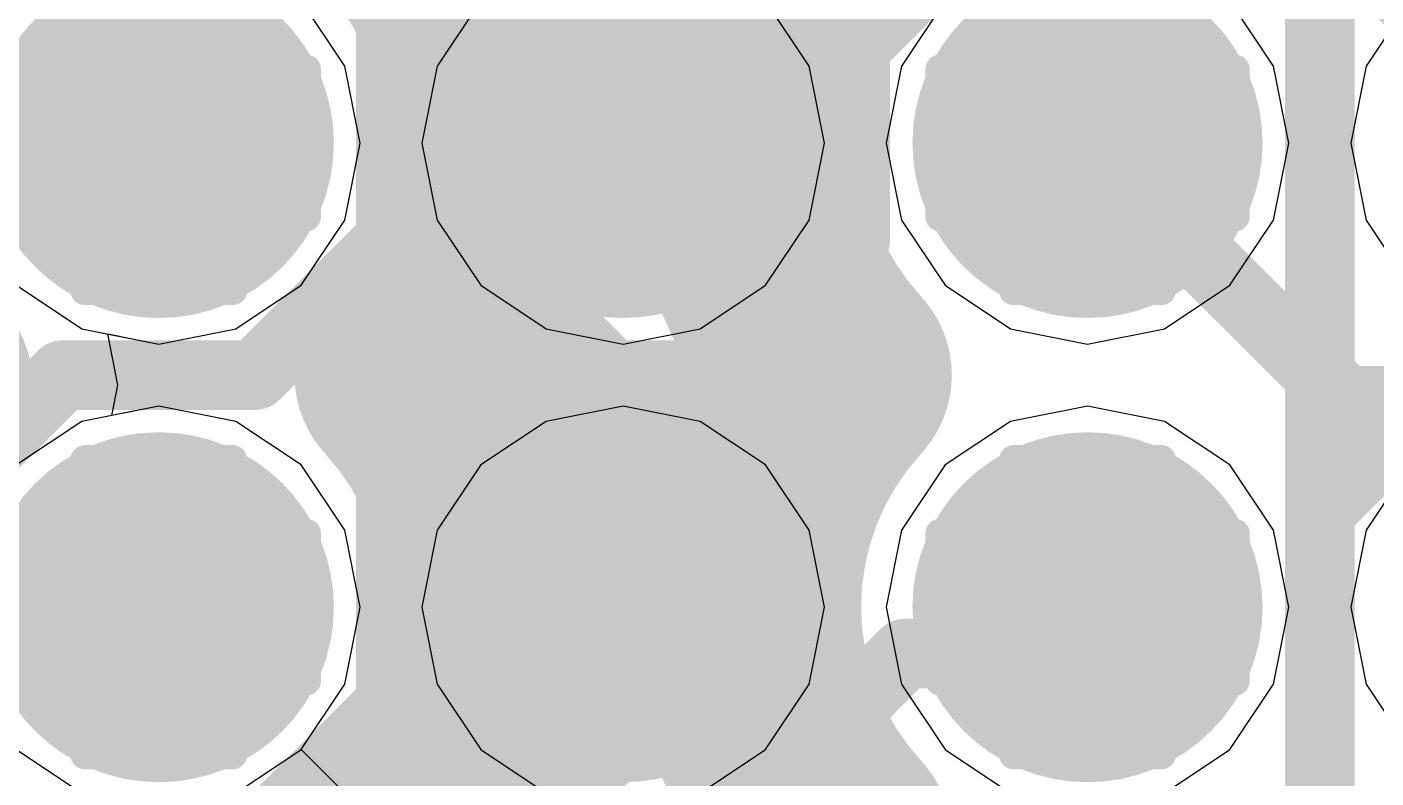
# Model space of a CAD drawing. Header units: millimetres. Extents: x 13 to 259, y -2 to 326.
# Drawn here: x 109.176 to 111.5, y 98.906 to 100.2 of the extents above; entities that cross this region are included whole.
import ezdxf

# ---------------------------------------------------------------- set-up
doc = ezdxf.new("R2010")
doc.units = ezdxf.units.MM
for name, color, linetype in [('BottomLayer', 5, 'Continuous'), ('ConnectLayer', 7, 'Continuous'), ('DrillDrawing', 1, 'Continuous'), ('MidLayer1', 16, 'Continuous'), ('MidLayer2', 76, 'Continuous'), ('MidLayer3', 90, 'Continuous'), ('MidLayer4', 156, 'Continuous'), ('MidLayer5', 130, 'Continuous'), ('MidLayer6', 216, 'Continuous'), ('MultiLayer', 9, 'Continuous'), ('TopLayer', 1, 'Continuous'), ('TopPaste', 8, 'Continuous'), ('TopSolder', 216, 'Continuous')]:
    doc.layers.add(name, color=color, linetype=linetype)

# ---------------------------------------------------------------- blocks, each defined once
blk = doc.blocks.new('BGA144C80P12X12_1000X1000X170_150')
at = {"layer": 'TopLayer', "const_width": 0.2}
for points in [[(1.9, -2.8, 1), (2.1, -2.8, 1)], [(2.7, -2.8, 1), (2.9, -2.8, 1)], [(1.9, -3.6, 1), (2.1, -3.6, 1)], [(2.7, -3.6, 1), (2.9, -3.6, 1)], [(1.9, -4.4, 1), (2.1, -4.4, 1)], [(2.7, -4.4, 1), (2.9, -4.4, 1)]]:
    blk.add_lwpolyline(points, format="xyb", close=True, dxfattribs=at)
at = {"layer": 'TopPaste', "const_width": 0.2}
for points in [[(1.9, -2.8, 1), (2.1, -2.8, 1)], [(2.7, -2.8, 1), (2.9, -2.8, 1)], [(1.9, -3.6, 1), (2.1, -3.6, 1)], [(2.7, -3.6, 1), (2.9, -3.6, 1)], [(1.9, -4.4, 1), (2.1, -4.4, 1)], [(2.7, -4.4, 1), (2.9, -4.4, 1)]]:
    blk.add_lwpolyline(points, format="xyb", close=True, dxfattribs=at)
at = {"layer": 'TopSolder', "const_width": 0.3016}
for points in [[(1.8492, -2.8, 1), (2.1508, -2.8, 1)], [(2.6492, -2.8, 1), (2.9508, -2.8, 1)], [(1.8492, -3.6, 1), (2.1508, -3.6, 1)], [(2.6492, -3.6, 1), (2.9508, -3.6, 1)], [(1.8492, -4.4, 1), (2.1508, -4.4, 1)], [(2.6492, -4.4, 1), (2.9508, -4.4, 1)]]:
    blk.add_lwpolyline(points, format="xyb", close=True, dxfattribs=at)

msp = doc.modelspace()

# ---------------------------------------------------------------- linework, layer by layer
at = {"layer": 'BottomLayer', "const_width": 0.25}
for points in [[(109.2778, 100, 1), (109.5278, 100, 1)], [(110.0778, 100, 1), (110.3278, 100, 1)], [(110.8778, 100, 1), (111.1278, 100, 1)], [(109.2778, 99.2, 1), (109.5278, 99.2, 1)], [(110.0778, 99.2, 1), (110.3278, 99.2, 1)], [(110.8778, 99.2, 1), (111.1278, 99.2, 1)]]:
    msp.add_lwpolyline(points, format="xyb", close=True, dxfattribs=at)
at = {"layer": 'ConnectLayer'}
for p, q in [((109.7231, 100.1327), (109.648, 100.2451)), ((109.7231, 100.1327), (109.648, 100.2451)), ((109.9577, 100.2451), (109.8826, 100.1327)), ((110.5231, 100.1327), (110.448, 100.2451)), ((110.7577, 100.2451), (110.6826, 100.1327)), ((110.7577, 100.2451), (110.6826, 100.1327)), ((111.3231, 100.1327), (111.248, 100.2451)), ((111.3231, 100.1327), (111.248, 100.2451)), ((111.5577, 100.2451), (111.4826, 100.1327)), ((111.5577, 100.2451), (111.4826, 100.1327)), ((109.7495, 100), (109.7231, 100.1327)), ((109.7495, 100), (109.7231, 100.1327)), ((109.8826, 100.1327), (109.8562, 100)), ((110.5495, 100), (110.5231, 100.1327)), ((110.6826, 100.1327), (110.6562, 100)), ((110.6826, 100.1327), (110.6562, 100)), ((111.3495, 100), (111.3231, 100.1327)), ((111.3495, 100), (111.3231, 100.1327)), ((111.4826, 100.1327), (111.4562, 100)), ((111.4826, 100.1327), (111.4562, 100)), ((109.7231, 99.8673), (109.7495, 100)), ((109.7231, 99.8673), (109.7495, 100)), ((109.8562, 100), (109.8826, 99.8673)), ((110.5231, 99.8673), (110.5495, 100)), ((110.6562, 100), (110.6826, 99.8673)), ((110.6562, 100), (110.6826, 99.8673)), ((111.3231, 99.8673), (111.3495, 100)), ((111.3231, 99.8673), (111.3495, 100)), ((111.4562, 100), (111.4826, 99.8673)), ((111.4562, 100), (111.4826, 99.8673)), ((109.648, 99.7549), (109.7231, 99.8673)), ((109.648, 99.7549), (109.7231, 99.8673)), ((109.8826, 99.8673), (109.9577, 99.7549)), ((110.448, 99.7549), (110.5231, 99.8673)), ((110.6826, 99.8673), (110.7577, 99.7549)), ((110.6826, 99.8673), (110.7577, 99.7549)), ((111.248, 99.7549), (111.3231, 99.8673)), ((111.248, 99.7549), (111.3231, 99.8673)), ((111.4826, 99.8673), (111.5577, 99.7549)), ((111.4826, 99.8673), (111.5577, 99.7549)), ((109.1577, 99.7549), (109.2702, 99.6797)), ((109.5355, 99.6797), (109.648, 99.7549)), ((109.5355, 99.6797), (109.648, 99.7549)), ((109.9577, 99.7549), (110.0702, 99.6797)), ((110.3355, 99.6797), (110.448, 99.7549)), ((110.7577, 99.7549), (110.8702, 99.6797)), ((110.7577, 99.7549), (110.8702, 99.6797)), ((111.1355, 99.6797), (111.248, 99.7549)), ((111.1355, 99.6797), (111.248, 99.7549)), ((109.2702, 99.6797), (109.4028, 99.6534)), ((109.3323, 99.5828), (109.3148, 99.6709)), ((109.3148, 99.6709), (109.4028, 99.6534)), ((109.4028, 99.6534), (109.5355, 99.6797)), ((109.4028, 99.6534), (109.5355, 99.6797)), ((110.0702, 99.6797), (110.2028, 99.6534)), ((110.2028, 99.6534), (110.3355, 99.6797)), ((110.8702, 99.6797), (111.0028, 99.6534)), ((110.8702, 99.6797), (111.0028, 99.6534)), ((111.0028, 99.6534), (111.1355, 99.6797)), ((111.0028, 99.6534), (111.1355, 99.6797)), ((109.3219, 99.5306), (109.3323, 99.5828)), ((109.4028, 99.5467), (109.2702, 99.5203)), ((109.4028, 99.5467), (109.3219, 99.5306)), ((109.5355, 99.5203), (109.4028, 99.5467)), ((109.5355, 99.5203), (109.4028, 99.5467)), ((110.2028, 99.5467), (110.0702, 99.5203)), ((110.3355, 99.5203), (110.2028, 99.5467)), ((111.0028, 99.5467), (110.8702, 99.5203)), ((111.0028, 99.5467), (110.8702, 99.5203)), ((111.1355, 99.5203), (111.0028, 99.5467)), ((111.1355, 99.5203), (111.0028, 99.5467)), ((109.2702, 99.5203), (109.1577, 99.4451)), ((109.648, 99.4451), (109.5355, 99.5203)), ((109.648, 99.4451), (109.5355, 99.5203)), ((110.0702, 99.5203), (109.9577, 99.4451)), ((110.448, 99.4451), (110.3355, 99.5203)), ((110.8702, 99.5203), (110.7577, 99.4451)), ((110.8702, 99.5203), (110.7577, 99.4451)), ((111.248, 99.4451), (111.1355, 99.5203)), ((111.248, 99.4451), (111.1355, 99.5203)), ((109.7231, 99.3327), (109.648, 99.4451)), ((109.7231, 99.3327), (109.648, 99.4451)), ((109.9577, 99.4451), (109.8826, 99.3327)), ((110.5231, 99.3327), (110.448, 99.4451)), ((110.7577, 99.4451), (110.6826, 99.3327)), ((110.7577, 99.4451), (110.6826, 99.3327)), ((111.3231, 99.3327), (111.248, 99.4451)), ((111.3231, 99.3327), (111.248, 99.4451)), ((111.5577, 99.4451), (111.4826, 99.3327)), ((111.5577, 99.4451), (111.4826, 99.3327)), ((109.7495, 99.2), (109.7231, 99.3327)), ((109.7495, 99.2), (109.7231, 99.3327)), ((109.8826, 99.3327), (109.8562, 99.2)), ((110.5495, 99.2), (110.5231, 99.3327)), ((110.6826, 99.3327), (110.6562, 99.2)), ((110.6826, 99.3327), (110.6562, 99.2)), ((111.3495, 99.2), (111.3231, 99.3327)), ((111.3495, 99.2), (111.3231, 99.3327)), ((111.4826, 99.3327), (111.4562, 99.2)), ((111.4826, 99.3327), (111.4562, 99.2)), ((109.7231, 99.0674), (109.7495, 99.2)), ((109.7231, 99.0674), (109.7495, 99.2)), ((109.8562, 99.2), (109.8826, 99.0674)), ((110.5231, 99.0674), (110.5495, 99.2)), ((110.6562, 99.2), (110.6826, 99.0674)), ((110.6562, 99.2), (110.6826, 99.0674)), ((111.3231, 99.0674), (111.3495, 99.2)), ((111.3231, 99.0674), (111.3495, 99.2)), ((111.4562, 99.2), (111.4826, 99.0674)), ((111.4562, 99.2), (111.4826, 99.0674)), ((109.648, 98.9549), (109.7231, 99.0674)), ((109.648, 98.9549), (109.7231, 99.0674)), ((109.8826, 99.0674), (109.9577, 98.9549)), ((110.448, 98.9549), (110.5231, 99.0674)), ((110.6826, 99.0674), (110.7577, 98.9549)), ((110.6826, 99.0674), (110.7577, 98.9549)), ((111.248, 98.9549), (111.3231, 99.0674)), ((111.248, 98.9549), (111.3231, 99.0674)), ((111.4826, 99.0674), (111.5577, 98.9549)), ((111.4826, 99.0674), (111.5577, 98.9549)), ((109.1577, 98.9549), (109.2702, 98.8797)), ((109.5355, 98.8797), (109.648, 98.9549)), ((109.9577, 98.6451), (109.648, 98.9549)), ((109.648, 98.9549), (109.648, 98.9549)), ((109.9577, 98.9549), (110.0702, 98.8797)), ((110.3355, 98.8797), (110.448, 98.9549)), ((110.7577, 98.9549), (110.8702, 98.8797)), ((110.7577, 98.9549), (110.8702, 98.8797)), ((111.1355, 98.8797), (111.248, 98.9549)), ((111.1355, 98.8797), (111.248, 98.9549))]:
    msp.add_line(p, q, dxfattribs=at)
at = {"layer": 'ConnectLayer', "const_width": 0.4}
for points in [[(109.9195, 100.5151), (110.4132, 100.0214)], [(109.9195, 100.5151), (110.4132, 100.0214)], [(109.9195, 100.5151), (110.4132, 100.0214)], [(109.9414, 99.7591), (110.5168, 100.3345)], [(109.9414, 99.7591), (110.5168, 100.3345)], [(109.9414, 99.7591), (110.5168, 100.3345)], [(109.9015, 99.6846), (110.4135, 99.1727)], [(109.9015, 99.6846), (110.4135, 99.1727)], [(109.9015, 99.6846), (110.4135, 99.1727)], [(108.8843, 99.4815), (108.9857, 99.5828)], [(109.8683, 98.8374), (110.4585, 99.4277)], [(109.8683, 98.8374), (110.4585, 99.4277)], [(109.8683, 98.8374), (110.4585, 99.4277)], [(109.8819, 98.8557), (110.4184, 98.3192)], [(109.8819, 98.8557), (110.4184, 98.3192)], [(109.8819, 98.8557), (110.4184, 98.3192)]]:
    msp.add_lwpolyline(points, dxfattribs=at)
for points in [[(109.8365, 100.4, -0.188433), (109.9928, 100)], [(109.8365, 100.4, -0.188433), (109.9928, 100)], [(109.8365, 100.4, -0.188433), (109.9928, 100)], [(110.5691, 99.6, -0.390738), (110.5691, 100.4)], [(110.5691, 99.6, -0.390738), (110.5691, 100.4)], [(110.5691, 99.6, -0.390738), (110.5691, 100.4)], [(109.9928, 100, -0.188432), (109.8365, 99.6)], [(109.9928, 100, -0.188432), (109.8365, 99.6)], [(109.9928, 100, -0.188432), (109.8365, 99.6)], [(109.8365, 99.6, -0.188432), (109.9928, 99.2)], [(109.8365, 99.6, -0.188432), (109.9928, 99.2)], [(109.8365, 99.6, -0.188432), (109.9928, 99.2)], [(110.5691, 98.8, -0.390738), (110.5691, 99.6)], [(110.5691, 98.8, -0.390738), (110.5691, 99.6)], [(110.5691, 98.8, -0.390738), (110.5691, 99.6)], [(109.9928, 99.2, -0.188433), (109.8365, 98.8)], [(109.9928, 99.2, -0.188433), (109.8365, 98.8)], [(109.9928, 99.2, -0.188433), (109.8365, 98.8)], [(109.8365, 98.8, -0.188433), (109.9928, 98.4)], [(109.8365, 98.8, -0.188433), (109.9928, 98.4)], [(109.8365, 98.8, -0.188433), (109.9928, 98.4)], [(111.2843, 97.8815, -0.847901), (110.5691, 98.8)], [(111.2843, 97.8815, -0.847901), (110.5691, 98.8)], [(111.0028, 97.81, -0.653666), (110.5691, 98.8)]]:
    msp.add_lwpolyline(points, format="xyb", dxfattribs=at)
at = {"layer": 'ConnectLayer', "const_width": 0.2}
for points in [[(110.4168, 100.3345, 1), (110.6168, 100.3345, 1)], [(110.4168, 100.3345, 1), (110.6168, 100.3345, 1)], [(110.4168, 100.3345, 1), (110.6168, 100.3345, 1)], [(110.3132, 100.0214, 1), (110.5132, 100.0214, 1)], [(110.3132, 100.0214, 1), (110.5132, 100.0214, 1)], [(110.3132, 100.0214, 1), (110.5132, 100.0214, 1)], [(109.8928, 100, 1), (110.0928, 100, 1)], [(109.8928, 100, 1), (110.0928, 100, 1)], [(109.8928, 100, 1), (110.0928, 100, 1)], [(109.8928, 100, 1), (110.0928, 100, 1)], [(109.8928, 100, 1), (110.0928, 100, 1)], [(109.8928, 100, 1), (110.0928, 100, 1)], [(109.8414, 99.7591, 1), (110.0414, 99.7591, 1)], [(109.8414, 99.7591, 1), (110.0414, 99.7591, 1)], [(109.8414, 99.7591, 1), (110.0414, 99.7591, 1)], [(109.8015, 99.6846, 1), (110.0015, 99.6846, 1)], [(109.8015, 99.6846, 1), (110.0015, 99.6846, 1)], [(109.8015, 99.6846, 1), (110.0015, 99.6846, 1)], [(109.7365, 99.6, 1), (109.9365, 99.6, 1)], [(109.7365, 99.6, 1), (109.9365, 99.6, 1)], [(109.7365, 99.6, 1), (109.9365, 99.6, 1)], [(109.7365, 99.6, 1), (109.9365, 99.6, 1)], [(109.7365, 99.6, 1), (109.9365, 99.6, 1)], [(109.7365, 99.6, 1), (109.9365, 99.6, 1)], [(110.4691, 99.6, 1), (110.6691, 99.6, 1)], [(110.4691, 99.6, 1), (110.6691, 99.6, 1)], [(110.4691, 99.6, 1), (110.6691, 99.6, 1)], [(110.4691, 99.6, 1), (110.6691, 99.6, 1)], [(110.4691, 99.6, 1), (110.6691, 99.6, 1)], [(110.4691, 99.6, 1), (110.6691, 99.6, 1)], [(108.8857, 99.5828, 1), (109.0857, 99.5828, 1)], [(110.3585, 99.4277, 1), (110.5585, 99.4277, 1)], [(110.3585, 99.4277, 1), (110.5585, 99.4277, 1)], [(110.3585, 99.4277, 1), (110.5585, 99.4277, 1)], [(109.8928, 99.2, 1), (110.0928, 99.2, 1)], [(109.8928, 99.2, 1), (110.0928, 99.2, 1)], [(109.8928, 99.2, 1), (110.0928, 99.2, 1)], [(109.8928, 99.2, 1), (110.0928, 99.2, 1)], [(109.8928, 99.2, 1), (110.0928, 99.2, 1)], [(109.8928, 99.2, 1), (110.0928, 99.2, 1)], [(110.3135, 99.1727, 1), (110.5135, 99.1727, 1)], [(110.3135, 99.1727, 1), (110.5135, 99.1727, 1)], [(110.3135, 99.1727, 1), (110.5135, 99.1727, 1)], [(109.7819, 98.8557, 1), (109.9819, 98.8557, 1)], [(109.7819, 98.8557, 1), (109.9819, 98.8557, 1)], [(109.7819, 98.8557, 1), (109.9819, 98.8557, 1)], [(109.7683, 98.8374, 1), (109.9683, 98.8374, 1)], [(109.7683, 98.8374, 1), (109.9683, 98.8374, 1)], [(109.7683, 98.8374, 1), (109.9683, 98.8374, 1)], [(109.7365, 98.8, 1), (109.9365, 98.8, 1)], [(109.7365, 98.8, 1), (109.9365, 98.8, 1)], [(109.7365, 98.8, 1), (109.9365, 98.8, 1)], [(109.7365, 98.8, 1), (109.9365, 98.8, 1)], [(109.7365, 98.8, 1), (109.9365, 98.8, 1)], [(109.7365, 98.8, 1), (109.9365, 98.8, 1)], [(110.4691, 98.8, 1), (110.6691, 98.8, 1)], [(110.4691, 98.8, 1), (110.6691, 98.8, 1)], [(110.4691, 98.8, 1), (110.6691, 98.8, 1)], [(110.4691, 98.8, 1), (110.6691, 98.8, 1)], [(110.4691, 98.8, 1), (110.6691, 98.8, 1)], [(110.4691, 98.8, 1), (110.6691, 98.8, 1)]]:
    msp.add_lwpolyline(points, format="xyb", close=True, dxfattribs=at)
at = {"layer": 'DrillDrawing', "const_width": 0.0508}
for points in [[(109.2758, 100.127), (109.2758, 100.254)], [(109.5298, 100.127), (109.5298, 100.254)], [(110.0758, 100.127), (110.0758, 100.254)], [(110.3298, 100.127), (110.3298, 100.254)], [(110.8758, 100.127), (110.8758, 100.254)], [(111.1298, 100.127), (111.1298, 100.254)], [(109.1488, 100.127), (109.2758, 100.127)], [(109.5298, 100.127), (109.6568, 100.127)], [(109.6568, 99.873), (109.6568, 100.127)], [(109.9488, 99.873), (109.9488, 100.127)], [(109.9488, 100.127), (110.0758, 100.127)], [(110.3298, 100.127), (110.4568, 100.127)], [(110.4568, 99.873), (110.4568, 100.127)], [(110.7488, 99.873), (110.7488, 100.127)], [(110.7488, 100.127), (110.8758, 100.127)], [(111.1298, 100.127), (111.2568, 100.127)], [(111.2568, 99.873), (111.2568, 100.127)], [(109.1488, 99.873), (109.2758, 99.873)], [(109.2758, 99.746), (109.2758, 99.873)], [(109.5298, 99.873), (109.6568, 99.873)], [(109.5298, 99.746), (109.5298, 99.873)], [(109.9488, 99.873), (110.0758, 99.873)], [(110.0758, 99.746), (110.0758, 99.873)], [(110.3298, 99.873), (110.4568, 99.873)], [(110.3298, 99.746), (110.3298, 99.873)], [(110.7488, 99.873), (110.8758, 99.873)], [(110.8758, 99.746), (110.8758, 99.873)], [(111.1298, 99.873), (111.2568, 99.873)], [(111.1298, 99.746), (111.1298, 99.873)], [(109.2758, 99.746), (109.5298, 99.746)], [(110.0758, 99.746), (110.3298, 99.746)], [(110.8758, 99.746), (111.1298, 99.746)], [(109.2758, 99.327), (109.2758, 99.454)], [(109.2758, 99.454), (109.5298, 99.454)], [(109.5298, 99.327), (109.5298, 99.454)], [(110.0758, 99.327), (110.0758, 99.454)], [(110.0758, 99.454), (110.3298, 99.454)], [(110.3298, 99.327), (110.3298, 99.454)], [(110.8758, 99.327), (110.8758, 99.454)], [(110.8758, 99.454), (111.1298, 99.454)], [(111.1298, 99.327), (111.1298, 99.454)], [(109.1488, 99.327), (109.2758, 99.327)], [(109.5298, 99.327), (109.6568, 99.327)], [(109.6568, 99.073), (109.6568, 99.327)], [(109.9488, 99.073), (109.9488, 99.327)], [(109.9488, 99.327), (110.0758, 99.327)], [(110.3298, 99.327), (110.4568, 99.327)], [(110.4568, 99.073), (110.4568, 99.327)], [(110.7488, 99.073), (110.7488, 99.327)], [(110.7488, 99.327), (110.8758, 99.327)], [(111.1298, 99.327), (111.2568, 99.327)], [(111.2568, 99.073), (111.2568, 99.327)], [(109.1488, 99.073), (109.2758, 99.073)], [(109.2758, 98.946), (109.2758, 99.073)], [(109.5298, 99.073), (109.6568, 99.073)], [(109.5298, 98.946), (109.5298, 99.073)], [(109.9488, 99.073), (110.0758, 99.073)], [(110.0758, 98.946), (110.0758, 99.073)], [(110.3298, 99.073), (110.4568, 99.073)], [(110.3298, 98.946), (110.3298, 99.073)], [(110.7488, 99.073), (110.8758, 99.073)], [(110.8758, 98.946), (110.8758, 99.073)], [(111.1298, 99.073), (111.2568, 99.073)], [(111.1298, 98.946), (111.1298, 99.073)], [(109.2758, 98.946), (109.5298, 98.946)], [(110.0758, 98.946), (110.3298, 98.946)], [(110.8758, 98.946), (111.1298, 98.946)]]:
    msp.add_lwpolyline(points, dxfattribs=at)
at = {"layer": 'DrillDrawing', "const_width": 0.0254}
for points in [[(109.2631, 100.127, 1), (109.2885, 100.127, 1)], [(109.2631, 100.127, 1), (109.2885, 100.127, 1)], [(109.5171, 100.127, 1), (109.5425, 100.127, 1)], [(109.5171, 100.127, 1), (109.5425, 100.127, 1)], [(109.6441, 100.127, 1), (109.6695, 100.127, 1)], [(109.6441, 100.127, 1), (109.6695, 100.127, 1)], [(109.9361, 100.127, 1), (109.9615, 100.127, 1)], [(109.9361, 100.127, 1), (109.9615, 100.127, 1)], [(110.0631, 100.127, 1), (110.0885, 100.127, 1)], [(110.0631, 100.127, 1), (110.0885, 100.127, 1)], [(110.3171, 100.127, 1), (110.3425, 100.127, 1)], [(110.3171, 100.127, 1), (110.3425, 100.127, 1)], [(110.4441, 100.127, 1), (110.4695, 100.127, 1)], [(110.4441, 100.127, 1), (110.4695, 100.127, 1)], [(110.7361, 100.127, 1), (110.7615, 100.127, 1)], [(110.7361, 100.127, 1), (110.7615, 100.127, 1)], [(110.8631, 100.127, 1), (110.8885, 100.127, 1)], [(110.8631, 100.127, 1), (110.8885, 100.127, 1)], [(111.1171, 100.127, 1), (111.1425, 100.127, 1)], [(111.1171, 100.127, 1), (111.1425, 100.127, 1)], [(111.2441, 100.127, 1), (111.2695, 100.127, 1)], [(111.2441, 100.127, 1), (111.2695, 100.127, 1)], [(109.2631, 99.873, 1), (109.2885, 99.873, 1)], [(109.2631, 99.873, 1), (109.2885, 99.873, 1)], [(109.5171, 99.873, 1), (109.5425, 99.873, 1)], [(109.5171, 99.873, 1), (109.5425, 99.873, 1)], [(109.6441, 99.873, 1), (109.6695, 99.873, 1)], [(109.6441, 99.873, 1), (109.6695, 99.873, 1)], [(109.9361, 99.873, 1), (109.9615, 99.873, 1)], [(109.9361, 99.873, 1), (109.9615, 99.873, 1)], [(110.0631, 99.873, 1), (110.0885, 99.873, 1)], [(110.0631, 99.873, 1), (110.0885, 99.873, 1)], [(110.3171, 99.873, 1), (110.3425, 99.873, 1)], [(110.3171, 99.873, 1), (110.3425, 99.873, 1)], [(110.4441, 99.873, 1), (110.4695, 99.873, 1)], [(110.4441, 99.873, 1), (110.4695, 99.873, 1)], [(110.7361, 99.873, 1), (110.7615, 99.873, 1)], [(110.7361, 99.873, 1), (110.7615, 99.873, 1)], [(110.8631, 99.873, 1), (110.8885, 99.873, 1)], [(110.8631, 99.873, 1), (110.8885, 99.873, 1)], [(111.1171, 99.873, 1), (111.1425, 99.873, 1)], [(111.1171, 99.873, 1), (111.1425, 99.873, 1)], [(111.2441, 99.873, 1), (111.2695, 99.873, 1)], [(111.2441, 99.873, 1), (111.2695, 99.873, 1)], [(109.2631, 99.746, 1), (109.2885, 99.746, 1)], [(109.2631, 99.746, 1), (109.2885, 99.746, 1)], [(109.5171, 99.746, 1), (109.5425, 99.746, 1)], [(109.5171, 99.746, 1), (109.5425, 99.746, 1)], [(110.0631, 99.746, 1), (110.0885, 99.746, 1)], [(110.0631, 99.746, 1), (110.0885, 99.746, 1)], [(110.3171, 99.746, 1), (110.3425, 99.746, 1)], [(110.3171, 99.746, 1), (110.3425, 99.746, 1)], [(110.8631, 99.746, 1), (110.8885, 99.746, 1)], [(110.8631, 99.746, 1), (110.8885, 99.746, 1)], [(111.1171, 99.746, 1), (111.1425, 99.746, 1)], [(111.1171, 99.746, 1), (111.1425, 99.746, 1)], [(109.2631, 99.454, 1), (109.2885, 99.454, 1)], [(109.2631, 99.454, 1), (109.2885, 99.454, 1)], [(109.5171, 99.454, 1), (109.5425, 99.454, 1)], [(109.5171, 99.454, 1), (109.5425, 99.454, 1)], [(110.0631, 99.454, 1), (110.0885, 99.454, 1)], [(110.0631, 99.454, 1), (110.0885, 99.454, 1)], [(110.3171, 99.454, 1), (110.3425, 99.454, 1)], [(110.3171, 99.454, 1), (110.3425, 99.454, 1)], [(110.8631, 99.454, 1), (110.8885, 99.454, 1)], [(110.8631, 99.454, 1), (110.8885, 99.454, 1)], [(111.1171, 99.454, 1), (111.1425, 99.454, 1)], [(111.1171, 99.454, 1), (111.1425, 99.454, 1)], [(109.2631, 99.327, 1), (109.2885, 99.327, 1)], [(109.2631, 99.327, 1), (109.2885, 99.327, 1)], [(109.5171, 99.327, 1), (109.5425, 99.327, 1)], [(109.5171, 99.327, 1), (109.5425, 99.327, 1)], [(109.6441, 99.327, 1), (109.6695, 99.327, 1)], [(109.6441, 99.327, 1), (109.6695, 99.327, 1)], [(109.9361, 99.327, 1), (109.9615, 99.327, 1)], [(109.9361, 99.327, 1), (109.9615, 99.327, 1)], [(110.0631, 99.327, 1), (110.0885, 99.327, 1)], [(110.0631, 99.327, 1), (110.0885, 99.327, 1)], [(110.3171, 99.327, 1), (110.3425, 99.327, 1)], [(110.3171, 99.327, 1), (110.3425, 99.327, 1)], [(110.4441, 99.327, 1), (110.4695, 99.327, 1)], [(110.4441, 99.327, 1), (110.4695, 99.327, 1)], [(110.7361, 99.327, 1), (110.7615, 99.327, 1)], [(110.7361, 99.327, 1), (110.7615, 99.327, 1)], [(110.8631, 99.327, 1), (110.8885, 99.327, 1)], [(110.8631, 99.327, 1), (110.8885, 99.327, 1)], [(111.1171, 99.327, 1), (111.1425, 99.327, 1)], [(111.1171, 99.327, 1), (111.1425, 99.327, 1)], [(111.2441, 99.327, 1), (111.2695, 99.327, 1)], [(111.2441, 99.327, 1), (111.2695, 99.327, 1)], [(109.2631, 99.073, 1), (109.2885, 99.073, 1)], [(109.2631, 99.073, 1), (109.2885, 99.073, 1)], [(109.5171, 99.073, 1), (109.5425, 99.073, 1)], [(109.5171, 99.073, 1), (109.5425, 99.073, 1)], [(109.6441, 99.073, 1), (109.6695, 99.073, 1)], [(109.6441, 99.073, 1), (109.6695, 99.073, 1)], [(109.9361, 99.073, 1), (109.9615, 99.073, 1)], [(109.9361, 99.073, 1), (109.9615, 99.073, 1)], [(110.0631, 99.073, 1), (110.0885, 99.073, 1)], [(110.0631, 99.073, 1), (110.0885, 99.073, 1)], [(110.3171, 99.073, 1), (110.3425, 99.073, 1)], [(110.3171, 99.073, 1), (110.3425, 99.073, 1)], [(110.4441, 99.073, 1), (110.4695, 99.073, 1)], [(110.4441, 99.073, 1), (110.4695, 99.073, 1)], [(110.7361, 99.073, 1), (110.7615, 99.073, 1)], [(110.7361, 99.073, 1), (110.7615, 99.073, 1)], [(110.8631, 99.073, 1), (110.8885, 99.073, 1)], [(110.8631, 99.073, 1), (110.8885, 99.073, 1)], [(111.1171, 99.073, 1), (111.1425, 99.073, 1)], [(111.1171, 99.073, 1), (111.1425, 99.073, 1)], [(111.2441, 99.073, 1), (111.2695, 99.073, 1)], [(111.2441, 99.073, 1), (111.2695, 99.073, 1)], [(109.2631, 98.946, 1), (109.2885, 98.946, 1)], [(109.2631, 98.946, 1), (109.2885, 98.946, 1)], [(109.5171, 98.946, 1), (109.5425, 98.946, 1)], [(109.5171, 98.946, 1), (109.5425, 98.946, 1)], [(110.0631, 98.946, 1), (110.0885, 98.946, 1)], [(110.0631, 98.946, 1), (110.0885, 98.946, 1)], [(110.3171, 98.946, 1), (110.3425, 98.946, 1)], [(110.3171, 98.946, 1), (110.3425, 98.946, 1)], [(110.8631, 98.946, 1), (110.8885, 98.946, 1)], [(110.8631, 98.946, 1), (110.8885, 98.946, 1)], [(111.1171, 98.946, 1), (111.1425, 98.946, 1)], [(111.1171, 98.946, 1), (111.1425, 98.946, 1)]]:
    msp.add_lwpolyline(points, format="xyb", close=True, dxfattribs=at)
at = {"layer": 'MidLayer1', "const_width": 0.2}
for points in [[(109.3028, 100, 1), (109.5028, 100, 1)], [(110.1028, 100, 1), (110.3028, 100, 1)], [(110.9028, 100, 1), (111.1028, 100, 1)], [(109.3028, 99.2, 1), (109.5028, 99.2, 1)], [(110.1028, 99.2, 1), (110.3028, 99.2, 1)], [(110.9028, 99.2, 1), (111.1028, 99.2, 1)]]:
    msp.add_lwpolyline(points, format="xyb", close=True, dxfattribs=at)
at = {"layer": 'MidLayer2', "const_width": 0.12}
for points in [[(109.8028, 97.4343), (109.8028, 100.9657)], [(111.4028, 99.3657), (111.6372, 99.6)], [(111.4028, 98.2343), (111.4028, 99.3657)]]:
    msp.add_lwpolyline(points, dxfattribs=at)
at = {"layer": 'MidLayer2'}
for points, const_width in [([(109.3028, 100, 1), (109.5028, 100, 1)], 0.2), ([(110.1028, 100, 1), (110.3028, 100, 1)], 0.2), ([(110.9028, 100, 1), (111.1028, 100, 1)], 0.2), ([(111.3728, 99.3657, 1), (111.4328, 99.3657, 1)], 0.06), ([(111.3728, 99.3657, 1), (111.4328, 99.3657, 1)], 0.06), ([(109.3028, 99.2, 1), (109.5028, 99.2, 1)], 0.2), ([(110.1028, 99.2, 1), (110.3028, 99.2, 1)], 0.2), ([(110.9028, 99.2, 1), (111.1028, 99.2, 1)], 0.2)]:
    msp.add_lwpolyline(points, format="xyb", close=True, dxfattribs=dict(at, const_width=const_width))
at = {"layer": 'MidLayer3', "const_width": 0.12}
msp.add_lwpolyline([(111.4028, 97.4343), (111.4028, 102.5657)], dxfattribs=at)
at = {"layer": 'MidLayer3', "const_width": 0.2}
for points in [[(109.3028, 100, 1), (109.5028, 100, 1)], [(110.1028, 100, 1), (110.3028, 100, 1)], [(110.9028, 100, 1), (111.1028, 100, 1)], [(109.3028, 99.2, 1), (109.5028, 99.2, 1)], [(110.1028, 99.2, 1), (110.3028, 99.2, 1)], [(110.9028, 99.2, 1), (111.1028, 99.2, 1)]]:
    msp.add_lwpolyline(points, format="xyb", close=True, dxfattribs=at)
at = {"layer": 'MidLayer4', "const_width": 0.12}
for points in [[(109.8028, 100.1657), (110.0372, 100.4)], [(110.6028, 100.1657), (110.8372, 100.4)], [(111.4028, 100.4), (111.8028, 100)], [(109.8028, 99.8343), (109.8028, 100.1657)], [(110.6028, 99.8343), (110.6028, 100.1657)], [(111.0028, 100), (111.4469, 99.556)], [(109.5685, 99.6), (109.8028, 99.8343)], [(110.3685, 99.6), (110.6028, 99.8343)], [(109.0029, 99.3657), (109.2372, 99.6)], [(109.2372, 99.6), (109.5685, 99.6)], [(109.8028, 99.3657), (110.0372, 99.6)], [(110.0372, 99.6), (110.3685, 99.6)], [(111.4469, 99.556), (111.5931, 99.556)], [(109.8028, 99.0343), (109.8028, 99.3657)], [(110.9493, 99.1464), (111.0028, 99.2)], [(110.7925, 99.12), (110.819, 99.1464)], [(110.819, 99.1464), (110.9493, 99.1464)], [(110.3685, 98.8), (110.6885, 99.12)], [(110.6885, 99.12), (110.7925, 99.12)], [(109.5685, 98.8), (109.8028, 99.0343)]]:
    msp.add_lwpolyline(points, dxfattribs=at)
at = {"layer": 'MidLayer4'}
for points, const_width in [([(109.7729, 100.1657, 1), (109.8328, 100.1657, 1)], 0.06), ([(109.7729, 100.1657, 1), (109.8328, 100.1657, 1)], 0.06), ([(110.5728, 100.1657, 1), (110.6328, 100.1657, 1)], 0.06), ([(110.5728, 100.1657, 1), (110.6328, 100.1657, 1)], 0.06), ([(109.3028, 100, 1), (109.5028, 100, 1)], 0.2), ([(110.1028, 100, 1), (110.3028, 100, 1)], 0.2), ([(110.9028, 100, 1), (111.1028, 100, 1)], 0.2), ([(110.9728, 100, 1), (111.0328, 100, 1)], 0.06), ([(109.7729, 99.8343, 1), (109.8328, 99.8343, 1)], 0.06), ([(109.7729, 99.8343, 1), (109.8328, 99.8343, 1)], 0.06), ([(110.5728, 99.8343, 1), (110.6328, 99.8343, 1)], 0.06), ([(110.5728, 99.8343, 1), (110.6328, 99.8343, 1)], 0.06), ([(109.2072, 99.6, 1), (109.2672, 99.6, 1)], 0.06), ([(109.2072, 99.6, 1), (109.2672, 99.6, 1)], 0.06), ([(109.5385, 99.6, 1), (109.5985, 99.6, 1)], 0.06), ([(109.5385, 99.6, 1), (109.5985, 99.6, 1)], 0.06), ([(110.0072, 99.6, 1), (110.0672, 99.6, 1)], 0.06), ([(110.0072, 99.6, 1), (110.0672, 99.6, 1)], 0.06), ([(110.3385, 99.6, 1), (110.3985, 99.6, 1)], 0.06), ([(110.3385, 99.6, 1), (110.3985, 99.6, 1)], 0.06), ([(111.4169, 99.556, 1), (111.4769, 99.556, 1)], 0.06), ([(111.4169, 99.556, 1), (111.4769, 99.556, 1)], 0.06), ([(109.7728, 99.3657, 1), (109.8328, 99.3657, 1)], 0.06), ([(109.7728, 99.3657, 1), (109.8328, 99.3657, 1)], 0.06), ([(109.3028, 99.2, 1), (109.5028, 99.2, 1)], 0.2), ([(110.1028, 99.2, 1), (110.3028, 99.2, 1)], 0.2), ([(110.9028, 99.2, 1), (111.1028, 99.2, 1)], 0.2), ([(110.9728, 99.2, 1), (111.0328, 99.2, 1)], 0.06), ([(110.789, 99.1464, 1), (110.849, 99.1464, 1)], 0.06), ([(110.789, 99.1464, 1), (110.849, 99.1464, 1)], 0.06), ([(110.9193, 99.1464, 1), (110.9793, 99.1464, 1)], 0.06), ([(110.9193, 99.1464, 1), (110.9793, 99.1464, 1)], 0.06), ([(110.6585, 99.12, 1), (110.7185, 99.12, 1)], 0.06), ([(110.6585, 99.12, 1), (110.7185, 99.12, 1)], 0.06), ([(110.7626, 99.12, 1), (110.8225, 99.12, 1)], 0.06), ([(110.7626, 99.12, 1), (110.8225, 99.12, 1)], 0.06), ([(109.7728, 99.0343, 1), (109.8328, 99.0343, 1)], 0.06), ([(109.7728, 99.0343, 1), (109.8328, 99.0343, 1)], 0.06)]:
    msp.add_lwpolyline(points, format="xyb", close=True, dxfattribs=dict(at, const_width=const_width))
at = {"layer": 'MidLayer5', "const_width": 0.2}
for points in [[(109.3028, 100, 1), (109.5028, 100, 1)], [(110.1028, 100, 1), (110.3028, 100, 1)], [(110.9028, 100, 1), (111.1028, 100, 1)], [(109.3028, 99.2, 1), (109.5028, 99.2, 1)], [(110.1028, 99.2, 1), (110.3028, 99.2, 1)], [(110.9028, 99.2, 1), (111.1028, 99.2, 1)]]:
    msp.add_lwpolyline(points, format="xyb", close=True, dxfattribs=at)
at = {"layer": 'MidLayer6', "const_width": 0.2}
for points in [[(109.3028, 100, 1), (109.5028, 100, 1)], [(110.1028, 100, 1), (110.3028, 100, 1)], [(110.9028, 100, 1), (111.1028, 100, 1)], [(109.3028, 99.2, 1), (109.5028, 99.2, 1)], [(110.1028, 99.2, 1), (110.3028, 99.2, 1)], [(110.9028, 99.2, 1), (111.1028, 99.2, 1)]]:
    msp.add_lwpolyline(points, format="xyb", close=True, dxfattribs=at)
at = {"layer": 'MultiLayer', "const_width": 0.25}
for points in [[(109.2778, 100, 1), (109.5278, 100, 1)], [(110.0778, 100, 1), (110.3278, 100, 1)], [(110.8778, 100, 1), (111.1278, 100, 1)], [(109.2778, 99.2, 1), (109.5278, 99.2, 1)], [(110.0778, 99.2, 1), (110.3278, 99.2, 1)], [(110.8778, 99.2, 1), (111.1278, 99.2, 1)]]:
    msp.add_lwpolyline(points, format="xyb", close=True, dxfattribs=at)
at = {"layer": 'TopLayer', "const_width": 0.25}
for points in [[(109.2778, 100, 1), (109.5278, 100, 1)], [(110.0778, 100, 1), (110.3278, 100, 1)], [(110.8778, 100, 1), (111.1278, 100, 1)], [(109.2778, 99.2, 1), (109.5278, 99.2, 1)], [(110.0778, 99.2, 1), (110.3278, 99.2, 1)], [(110.8778, 99.2, 1), (111.1278, 99.2, 1)]]:
    msp.add_lwpolyline(points, format="xyb", close=True, dxfattribs=at)

# ---------------------------------------------------------------- block references
at = {"rotation": 270}
msp.add_blockref('BGA144C80P12X12_1000X1000X170_150', (113.8028, 102), dxfattribs=at)

doc.saveas('drawing.dxf')
